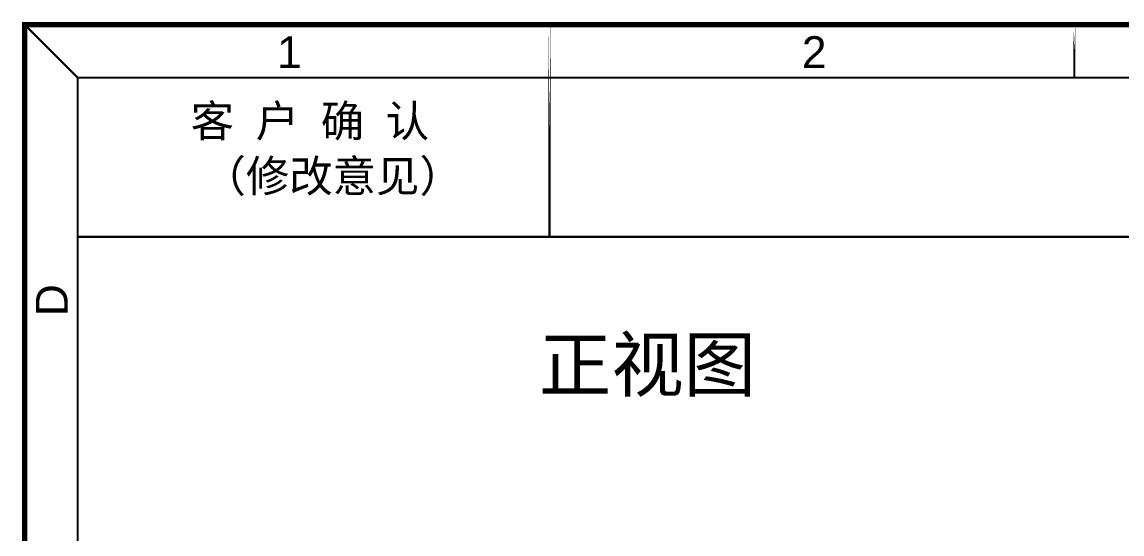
# Model space of a CAD drawing. Header units: millimetres. Extents: x 5678 to 6868, y 431 to 1273.
# Drawn here: x 5677.9 to 6092.9, y 1079.9 to 1273 of the extents above; entities that cross this region are included whole.
import ezdxf

# ---------------------------------------------------------------- set-up
doc = ezdxf.new("R2010")
doc.units = ezdxf.units.MM
doc.layers.add('鑫视界图框', color=3, linetype='Continuous')
doc.styles.add('Arial', font='arial.ttf')
doc.styles.get("Standard").update_dxf_attribs({"font": 'txt', "bigfont": 'gbcbig.shx'})
doc.styles.add('宋体', font='')
doc.styles.get('宋体').set_extended_font_data('SimSun')

msp = doc.modelspace()

# ---------------------------------------------------------------- linework, layer by layer
at = {"layer": '鑫视界图框', "color": 3}
for points, const_width in [([(6866.9245, 431.9729), (5678.9245, 431.9729), (5678.9245, 1271.9729), (6866.9245, 1271.9729)], 2), ([(5876.9245, 1271.9729), (5876.9245, 1271.9729), (5876.928, 1191.9729), (5876.928, 1191.9729)], 0.8), ([(6074.9245, 1271.9729), (6074.9245, 1271.9729), (6074.9245, 1252.1729), (6074.9245, 1252.1729)], 0.8), ([(6846.9245, 451.9729), (5698.9245, 451.9729), (5698.9245, 1251.9729), (6846.9245, 1251.9729)], 0.8), ([(5698.9245, 1251.9729), (6846.9245, 1251.9729), (6846.9245, 1191.9729), (5698.9245, 1191.9729)], 0.8)]:
    msp.add_lwpolyline(points, close=True, dxfattribs=dict(at, const_width=const_width))
at = {"layer": '鑫视界图框', "color": 3, "const_width": 0.8}
msp.add_lwpolyline([(5698.9245, 1251.9729), (5678.9245, 1271.9729)], dxfattribs=at)

# ---------------------------------------------------------------- texts
at = {"insert": (5873.0034, 1153.8022), "char_height": 20, "width": 104.607409, "attachment_point": 1, "style": 'Arial'}
msp.add_mtext('{\\fSimHei|b0|i0|c134|p49;\\C4;正视图}', dxfattribs=at)
at = {"layer": '鑫视界图框', "color": 3, "char_height": 12, "width": 5.046892, "attachment_point": 1}
for s, insert in [('{\\fArial|b0|i0|c0|p34;1}', (5774.1502, 1267.6038)), ('{\\fArial|b0|i0|c0|p34;2}', (5972.1502, 1267.6038))]:
    msp.add_mtext(s, dxfattribs=dict(at, insert=insert))
at = {"layer": '鑫视界图框', "color": 3, "lineweight": 0, "char_height": 12, "width": 121.224316, "attachment_point": 1, "style": '宋体'}
for s, insert in [('{\\fSimHei|b0|i0|c134|p49;客 户 确 认}', (5741.5731, 1241.637)), ('{\\fSimHei|b0|i0|c134|p49;（修改意见）}', (5746.0292, 1220.8988))]:
    msp.add_mtext(s, dxfattribs=dict(at, insert=insert))
at = {"layer": '鑫视界图框', "color": 3, "insert": (5683.1532, 1162.0042), "char_height": 12, "width": 50.963866, "attachment_point": 1, "rotation": 90}
msp.add_mtext('{\\fArial|b0|i0|c0|p34;D}', dxfattribs=at)

doc.saveas('drawing.dxf')
